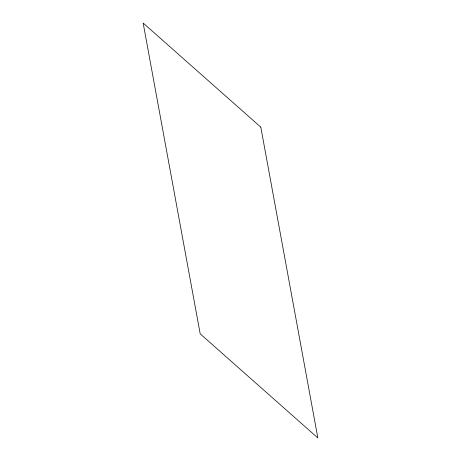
<?xml version="1.0" encoding="UTF-8"?>
<svg xmlns="http://www.w3.org/2000/svg" width="461" height="461" viewBox="0 0 461 461"><rect width="100%" height="100%" fill="white"/><g stroke="black" fill="none" stroke-linecap="round" stroke-linejoin="round"><path stroke-width="0.69" d="M260.805 127.161L143.152 23.05L200.195 333.839L317.848 437.95L260.805 127.161"/></g></svg>
